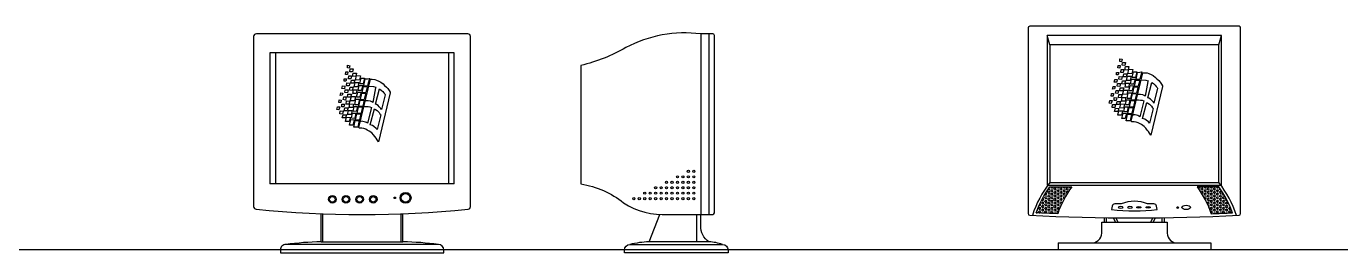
# Model space of a CAD drawing. Header units: inches. Extents: x 11.6 to 54.1, y 10.7 to 35.5.
# Drawn here: x 38.577 to 40.989, y 26.412 to 26.827 of the extents above; entities that cross this region are included whole.
import ezdxf

# ---------------------------------------------------------------- set-up
doc = ezdxf.new("R2010")
doc.units = ezdxf.units.IN
doc.header["$MEASUREMENT"] = 0
for name, color, linetype in [('02', 2, 'Continuous'), ('1', 1, 'Continuous'), ('8', 8, 'Continuous')]:
    doc.layers.add(name, color=color, linetype=linetype)
pattern_1 = [(0, (-15.31957938127633, 29.56417130849746), (0, 0.003247595265), [0.001875, -0.00375]), (120, (-15.31957938127633, 29.56417130849746), (-0.002812500000700057, -0.001623797632499999), [0.001874999999999995, -0.00374999999999999]), (59.99999999999999, (-15.31770438131824, 29.56417130849746), (-0.002812500000700056, 0.001623797632500001), [0.001875, -0.00375])]

msp = doc.modelspace()

# ---------------------------------------------------------------- hatches: boundary and pattern name
at = {"layer": '8'}
h = msp.add_hatch(dxfattribs=at)
h.set_pattern_fill('HEX,_O', color=256, scale=0.015)
h.set_pattern_definition(pattern_1)
edge = h.paths.add_edge_path()
edge.add_arc((40.64980174182002, 26.42080473694739), 0.191095128798707, 144.0373740690618, 160.7939079675542)
edge.add_arc((40.61016012647163, 30.23513980704752), 3.75411304061207, 267.2489413729518, 267.85032115263016, ccw=False)
edge.add_arc((40.61039918960065, 26.42062954891315), 0.1916816975841432, 144.0998639347902, 160.2654396055335, ccw=False)
edge.add_line((40.45512929976504, 26.53302676640175), (40.49512929968588, 26.53302676640175))
h = msp.add_hatch(dxfattribs=at)
h.set_pattern_fill('HEX,_O', color=256, scale=0.015)
h.set_pattern_definition(pattern_1)
edge = h.paths.add_edge_path()
edge.add_arc((40.57051851318302, 26.42080473694739), 0.191095128798707, 19.206092032445895, 35.9626259309382, ccw=False)
edge.add_arc((40.61016012853141, 30.23513980704752), 3.75411304061207, 272.1496788473698, 272.7510586270482)
edge.add_arc((40.6099210654606, 26.420629549323), 0.191681697390966, 19.73456028503057, 35.90013595577094)
edge.add_line((40.76519095535442, 26.53302676640175), (40.72519095531717, 26.53302676640175))

# ---------------------------------------------------------------- linework, layer by layer
at = {"layer": '02'}
for p, q in [((39.81438934650324, 26.81328491292385), (39.81438934650324, 26.48228491291826)), ((39.82938934651721, 26.81328491292385), (39.82938934651721, 26.48228491291826)), ((40.45516012747358, 26.79302676639651), (40.45016012746893, 26.81002676640361)), ((40.76516012752946, 26.79302676639651), (40.77016012753412, 26.81002676640361)), ((39.36177712235186, 26.77828491292036), (39.02377712236304, 26.77828491292036)), ((39.02377712236304, 26.77828491292036), (39.02377712236304, 26.53828491291512)), ((39.03377712237235, 26.77828491292036), (39.03377712237235, 26.53828491291512)), ((39.35177712234255, 26.53828491291512), (39.35177712234255, 26.77828491292036)), ((39.36177712235186, 26.53828491291512), (39.36177712235186, 26.77828491292036)), ((39.16574194222741, 26.75095323239526), (39.16595193323266, 26.75557127388907)), ((39.16595193323266, 26.75557127388907), (39.17015255858242, 26.75494156171641)), ((39.17015255858242, 26.75494156171641), (39.168892310686, 26.75053338079903)), ((40.57997447833005, 26.75073009792555), (40.5803945610398, 26.7551382136067)), ((40.5803945610398, 26.7551382136067), (40.58417510367982, 26.7551382136067)), ((40.58312494737148, 26.76269508587444), (40.58333493837673, 26.76731312736825)), ((40.58627531571366, 26.76227523426365), (40.58312494737148, 26.76269508587444)), ((40.58333493837673, 26.76731312736825), (40.5875355637265, 26.76668341519559)), ((40.58417510367982, 26.7551382136067), (40.58333493837673, 26.75052017211289)), ((40.5875355637265, 26.76668341519559), (40.58627531571366, 26.76227523426365)), ((40.58774555473175, 26.75555806521749), (40.58858572003484, 26.76101574468208)), ((40.5927863453846, 26.7551382136067), (40.58774555473175, 26.75555806521749)), ((40.58858572003484, 26.76101574468208), (40.59404649269819, 26.7608058841202)), ((40.5925762536801, 26.74674176860441), (40.59362641010485, 26.75324901185246)), ((40.59404649269819, 26.7608058841202), (40.5927863453846, 26.7551382136067)), ((40.59362641010485, 26.75324901185246), (40.5999273480713, 26.75324901185246)), ((40.5999273480713, 26.75324901185246), (40.59866710005846, 26.74716155497896)), ((39.15965099526621, 26.72639347908859), (39.16007107797596, 26.73080166000597)), ((39.16007107797596, 26.73080166000597), (39.16406171220407, 26.73080166000597)), ((39.16259147318598, 26.73898824444638), (39.16301155589573, 26.74339636012752)), ((39.16595193323266, 26.73877831864826), (39.16259147318598, 26.73898824444638)), ((39.16301155589573, 26.74339636012752), (39.16679209853574, 26.74339636012752)), ((39.16406171220407, 26.73080166000597), (39.16322154690098, 26.72639347908859)), ((39.168892310686, 26.75053338079903), (39.16574194222741, 26.75095323239526)), ((39.16679209853574, 26.74339636012752), (39.16595193323266, 26.73877831864826)), ((39.16784225484408, 26.73059173420785), (39.16847232855908, 26.73604947890868)), ((39.17204277961101, 26.73059173420785), (39.16784225484408, 26.73059173420785)), ((39.16847232855908, 26.73604947890868), (39.17309293591935, 26.73604947890868)), ((39.17036254958767, 26.74381621173831), (39.17120271489076, 26.7492738912029)), ((39.17540334024053, 26.74339636012752), (39.17036254958767, 26.74381621173831)), ((39.17120271489076, 26.7492738912029), (39.17666348755412, 26.74906403064102)), ((39.17309293591935, 26.73604947890868), (39.17204277961101, 26.73059173420785)), ((39.1722528711991, 26.72261507558011), (39.1735130186291, 26.72828268084282)), ((39.1735130186291, 26.72828268084282), (39.17960386500746, 26.72828268084282)), ((39.17519324865244, 26.73499991512523), (39.17624340496078, 26.74150715837328)), ((39.1812840950308, 26.73541970149978), (39.17519324865244, 26.73499991512523)), ((39.17666348755412, 26.74906403064102), (39.17540334024053, 26.74339636012752)), ((39.17624340496078, 26.74150715837328), (39.18254434292722, 26.74150715837328)), ((39.17960386500746, 26.72828268084282), (39.17771364397887, 26.72261507558011)), ((39.18088684183132, 26.72854185896591), (39.182778973701, 26.73686269675687)), ((39.18826629697397, 26.72873097485586), (39.18088684183132, 26.72854185896591)), ((39.18254434292722, 26.74150715837328), (39.1812840950308, 26.73541970149978)), ((39.182778973701, 26.73686269675687), (39.19015842884365, 26.73629534913067)), ((39.18710033454519, 26.64159884189445), (39.20847617507498, 26.73026998762231)), ((39.19015842884365, 26.73629534913067), (39.18826629697397, 26.72873097485586)), ((39.18860230628453, 26.72227938428711), (39.19096701509371, 26.73194581435251)), ((39.19096701509371, 26.73194581435251), (39.19727117124531, 26.73194581435251)), ((39.19727117124531, 26.73194581435251), (39.19485431605536, 26.72215441105669)), ((39.19587184394296, 26.71871278428313), (39.19875890946533, 26.73062689579689)), ((39.19875890946533, 26.73062689579689), (39.20266637204733, 26.73108634497345)), ((39.20266637204733, 26.73108634497345), (39.20616258551419, 26.73166870649453)), ((39.20616258551419, 26.73166870649453), (39.2029406591184, 26.71819965636547)), ((39.20680363800894, 26.73177548610562), (39.20680363800894, 26.73177548610562)), ((39.20847617507498, 26.73026998762231), (39.21123431889392, 26.73026998762231)), ((39.21123431889392, 26.73026998762231), (39.21606109569367, 26.7298105384603)), ((39.21606109569367, 26.7298105384603), (39.21904914335865, 26.72866194815157)), ((39.21904914335865, 26.72866194815157), (39.22364601619594, 26.72682421671067)), ((40.57325345765386, 26.72491092025899), (40.57430361407861, 26.72952896175281)), ((40.57430361407861, 26.72952896175281), (40.57871423043363, 26.72931903595469)), ((40.57703400041029, 26.73813533255321), (40.57745408300362, 26.74254351348515)), ((40.58060455204505, 26.73813533255321), (40.57703400041029, 26.73813533255321)), ((40.57745408300362, 26.74254351348515), (40.58144471734814, 26.74254351348515)), ((40.57871423043363, 26.72931903595469), (40.57766417459171, 26.72449106864821)), ((40.58333493837673, 26.75052017211289), (40.57997447833005, 26.75073009792555)), ((40.58144471734814, 26.74254351348515), (40.58060455204505, 26.73813533255321)), ((40.58186469935864, 26.72994881336359), (40.58249477307364, 26.73519656703007)), ((40.58648540730174, 26.72952896175281), (40.58186469935864, 26.72994881336359)), ((40.58249477307364, 26.73519656703007), (40.5875355637265, 26.73456685485741)), ((40.58522525998816, 26.74233358768703), (40.58585533370316, 26.74779133238786)), ((40.58942578475509, 26.74233358768703), (40.58522525998816, 26.74233358768703)), ((40.58585533370316, 26.74779133238786), (40.59047594106342, 26.74779133238786)), ((40.5875355637265, 26.73456685485741), (40.58648540730174, 26.72952896175281)), ((40.59047594106342, 26.74779133238786), (40.58942578475509, 26.74233358768703)), ((40.58963587634317, 26.73435692904474), (40.59089602365676, 26.740024534322)), ((40.59509664900653, 26.73435692904474), (40.58963587634317, 26.73435692904474)), ((40.59089602365676, 26.740024534322), (40.59698687003512, 26.740024534322)), ((40.59866710005846, 26.74716155497896), (40.5925762536801, 26.74674176860441)), ((40.59698687003512, 26.740024534322), (40.59509664900653, 26.73435692904474)), ((40.59593671372678, 26.72784968579668), (40.59740695274487, 26.73561641862631)), ((40.60223765180964, 26.72805954637312), (40.59593671372678, 26.72784968579668)), ((40.59740695274487, 26.73561641862631), (40.60412787283823, 26.73561641862631)), ((40.59826984697539, 26.74028371244509), (40.60016197884507, 26.74860455023605)), ((40.60564930211805, 26.74047282832049), (40.59826984697539, 26.74028371244509)), ((40.60016197884507, 26.74860455023605), (40.60754143398773, 26.7480372025953)), ((40.60412787283823, 26.73561641862631), (40.60223765180964, 26.72805954637312)), ((40.60298360067937, 26.72175087805095), (40.6050987981591, 26.73039735874642)), ((40.60448333968926, 26.65334069537363), (40.62585918021906, 26.74201184110149)), ((40.6050987981591, 26.73039735874642), (40.61131354536447, 26.73015377256394)), ((40.60754143398773, 26.7480372025953), (40.60564930211805, 26.74047282832049)), ((40.6059853114286, 26.73402123776629), (40.60835002012137, 26.74368766781714)), ((40.6059853114286, 26.73402123776629), (40.61223732119944, 26.73389626453587)), ((40.60835002012137, 26.74368766781714), (40.61465417638939, 26.74368766781714)), ((40.61131354536447, 26.73015377256394), (40.60923942188784, 26.72175087805095)), ((40.61010648413613, 26.71746221652444), (40.61280872648168, 26.72861361441625)), ((40.61465417638939, 26.74368766781714), (40.61223732119944, 26.73389626453587)), ((40.61280872648168, 26.72861361441625), (40.61996333392855, 26.72843517301095)), ((40.61325484908703, 26.73045463774775), (40.61614191460941, 26.74236874927607)), ((40.61325484908703, 26.73045463774775), (40.62032366426248, 26.72994150984465)), ((40.61614191460941, 26.74236874927607), (40.6200493771914, 26.74282819843808)), ((40.61996333392855, 26.72843517301095), (40.61735762933787, 26.7175421974012)), ((40.6200493771914, 26.74282819843808), (40.62354559065826, 26.74341055997371)), ((40.62354559065826, 26.74341055997371), (40.62032366426248, 26.72994150984465)), ((40.62271048150543, 26.72895042614851), (40.63137546785693, 26.72822875739672)), ((40.62418664315302, 26.7435173395848), (40.62418664315302, 26.7435173395848)), ((40.62585918021906, 26.74201184110149), (40.628617324038, 26.74201184110149)), ((40.628617324038, 26.74201184110149), (40.63344410083774, 26.74155239193948)), ((40.63137546785693, 26.72822875739672), (40.63528293032251, 26.72730985905815)), ((40.63344410083774, 26.74155239193948), (40.63643214850273, 26.74040380163075)), ((40.63643214850273, 26.74040380163075), (40.64102902134001, 26.7385660701753)), ((40.64102902134001, 26.7385660701753), (40.6444767764635, 26.73672833873439)), ((40.6444767764635, 26.73672833873439), (40.6490737497672, 26.73351225977837)), ((40.6490737497672, 26.73351225977837), (40.65160209020652, 26.73052593801418)), ((40.65160209020652, 26.73052593801418), (40.65527954812679, 26.72753961626455)), ((40.65527954812679, 26.72753961626455), (40.6573481811076, 26.72455329450037)), ((39.15250999257952, 26.70036444086014), (39.15356014888786, 26.70498248235396)), ((39.15356014888786, 26.70498248235396), (39.15755068264954, 26.70477255654129)), ((39.1558704526262, 26.71316906677981), (39.15692060893453, 26.71778710827363)), ((39.16028116956405, 26.71274921518358), (39.1558704526262, 26.71316906677981)), ((39.15755068264954, 26.70477255654129), (39.15650062680762, 26.70078422722014)), ((39.15692060893453, 26.71778710827363), (39.16133122528955, 26.71757718247551)), ((39.16322154690098, 26.72639347908859), (39.15965099526621, 26.72639347908859)), ((39.16133122528955, 26.71757718247551), (39.16028116956405, 26.71274921518358)), ((39.1611212342843, 26.70561219452662), (39.1617513079993, 26.71065008761667)), ((39.16616192435432, 26.70498248235396), (39.1611212342843, 26.70561219452662)), ((39.1617513079993, 26.71065008761667), (39.16742217225075, 26.71044016181855)), ((39.16448169433098, 26.71820695988441), (39.16511176792957, 26.72345471355089)), ((39.16910240227408, 26.71778710827363), (39.16448169433098, 26.71820695988441)), ((39.16511176792957, 26.72345471355089), (39.17015255858242, 26.72282500137823)), ((39.16742217225075, 26.71044016181855), (39.16616192435432, 26.70498248235396)), ((39.17015255858242, 26.72282500137823), (39.16910240227408, 26.71778710827363)), ((39.16973247587267, 26.70981044964589), (39.17078263229742, 26.71568798072127)), ((39.17477316594269, 26.70960052383322), (39.16973247587267, 26.70981044964589)), ((39.17078263229742, 26.71568798072127), (39.17645339596603, 26.7154780549086)), ((39.17771364397887, 26.72261507558011), (39.1722528711991, 26.72261507558011)), ((39.17645339596603, 26.7154780549086), (39.17477316594269, 26.70960052383322)), ((39.17561333124578, 26.70372299275783), (39.17687347867578, 26.71086001342934)), ((39.18170417762413, 26.70372299275783), (39.17561333124578, 26.70372299275783)), ((39.17687347867578, 26.71086001342934), (39.18359449923556, 26.71086001342934)), ((39.1785537085827, 26.7161078323175), (39.18002394760079, 26.72387456514713)), ((39.18485464666556, 26.71631769289394), (39.1785537085827, 26.7161078323175)), ((39.18002394760079, 26.72387456514713), (39.18674486769415, 26.72387456514713)), ((39.18359449923556, 26.71086001342934), (39.18170417762413, 26.70372299275783)), ((39.18258586361591, 26.69768543702099), (39.18475736559886, 26.70656207860753)), ((39.18475736559886, 26.70656207860753), (39.19094201816298, 26.70630452239726)), ((39.18674486769415, 26.72387456514713), (39.18485464666556, 26.71631769289394)), ((39.1856005955353, 26.71000902458633), (39.18771579301502, 26.71865550526724)), ((39.1856005955353, 26.71000902458633), (39.19185641674377, 26.71000902458633)), ((39.18771579301502, 26.71865550526724), (39.1939305402204, 26.71841191908476)), ((39.18860230628453, 26.72227938428711), (39.19485431605536, 26.72215441105669)), ((39.19094201816298, 26.70630452239726), (39.18878620442521, 26.69757067652841)), ((39.18968460986908, 26.69317980069042), (39.19241243739199, 26.70443678142925)), ((39.1939305402204, 26.71841191908476), (39.19185641674377, 26.71000902458633)), ((39.19232320714328, 26.70443901066625), (39.19960546026524, 26.70425707846022)), ((39.19272347899206, 26.70572036304526), (39.19542572133761, 26.71687176093707)), ((39.19272347899206, 26.70572036304526), (39.19997462431021, 26.70580034392202)), ((39.19542572133761, 26.71687176093707), (39.20258032890089, 26.71669331953177)), ((39.19587184394296, 26.71871278428313), (39.2029406591184, 26.71819965636547)), ((39.19960546026524, 26.70425707846022), (39.19691136035654, 26.69299457199537)), ((39.20258032890089, 26.71669331953177), (39.19997462431021, 26.70580034392202)), ((39.2014188660407, 26.70421177421537), (39.20151715386711, 26.70420931869609)), ((39.20532747636135, 26.71720857266934), (39.21399246271286, 26.71648690391754)), ((39.21767002121597, 26.71441941527024), (39.21238353707414, 26.68754245424367)), ((39.21399246271286, 26.71648690391754), (39.21789992529485, 26.71556800559352)), ((39.21721031387388, 26.68409668331748), (39.22456543099653, 26.71258168382934)), ((39.21789992529485, 26.71556800559352), (39.21767002121597, 26.71441941527024)), ((39.24433234600402, 26.70523075805119), (39.22295650535781, 26.61564071397021)), ((39.22364601619594, 26.72682421671067), (39.22709377131942, 26.72498648525522)), ((39.22456543099653, 26.71258168382934), (39.22801318612002, 26.71028450321188)), ((39.22709377131942, 26.72498648525522), (39.23169074473955, 26.72177040629919)), ((39.22801318612002, 26.71028450321188), (39.23077132993895, 26.70775763062426)), ((39.23077132993895, 26.70775763062426), (39.2326100589573, 26.70523075805119)), ((39.23169074473955, 26.72177040629919), (39.23421908506244, 26.718784084535)), ((39.2326100589573, 26.70523075805119), (39.23444888844207, 26.70316326938934)), ((39.23421908506244, 26.718784084535), (39.23789654309913, 26.71579776278537)), ((39.23789654309913, 26.71579776278537), (39.23996517607994, 26.71281144103574)), ((39.23996517607994, 26.71281144103574), (39.24249351640284, 26.70936567010955)), ((39.24249351640284, 26.70936567010955), (39.24410244192514, 26.70637934834537)), ((39.24410244192514, 26.70637934834537), (39.24433234600402, 26.70523075805119)), ((40.56737270298, 26.69909174260698), (40.568002776695, 26.70391970989891)), ((40.568002776695, 26.70391970989891), (40.57199331034027, 26.70370978410079)), ((40.56989299772359, 26.71210629433932), (40.57094315403193, 26.71672433581858)), ((40.57388363195169, 26.71252608069932), (40.56989299772359, 26.71210629433932)), ((40.57094315403193, 26.71672433581858), (40.57493368767719, 26.71651441002047)), ((40.57199331034027, 26.70370978410079), (40.57094315403193, 26.69909174260698)), ((40.57766417459171, 26.72449106864821), (40.57325345765386, 26.72491092025899)), ((40.57493368767719, 26.71651441002047), (40.57388363195169, 26.71252608069932)), ((40.57535377038695, 26.70454942207158), (40.57661401828337, 26.70937738936351)), ((40.57976438674196, 26.70370978410079), (40.57535377038695, 26.70454942207158)), ((40.57661401828337, 26.70937738936351), (40.58123462576005, 26.70937738936351)), ((40.57850423942838, 26.7173540480058), (40.57913431302696, 26.72239194109585)), ((40.58354492938198, 26.71672433581858), (40.57850423942838, 26.7173540480058)), ((40.57913431302696, 26.72239194109585), (40.58480517739482, 26.72218201529773)), ((40.58123462576005, 26.70937738936351), (40.57976438674196, 26.70370978410079)), ((40.58333493837673, 26.70874767719084), (40.58417510367982, 26.71462520826623)), ((40.58921579374984, 26.70874767719084), (40.58333493837673, 26.70874767719084)), ((40.58480517739482, 26.72218201529773), (40.58354492938198, 26.71672433581858)), ((40.58417510367982, 26.71462520826623), (40.59089602365676, 26.71462520826623)), ((40.58711548101675, 26.72155230311051), (40.58816563732508, 26.7274298341859)), ((40.59215617108676, 26.7213423773124), (40.58711548101675, 26.72155230311051)), ((40.58816563732508, 26.7274298341859), (40.5938364011101, 26.72721990838778)), ((40.58837562844675, 26.70224036870655), (40.59089602365676, 26.71000716677241)), ((40.59089602365676, 26.71462520826623), (40.58921579374984, 26.70874767719084)), ((40.59089602365676, 26.71000716677241), (40.59803702645987, 26.71000716677241)), ((40.5938364011101, 26.72721990838778), (40.59215617108676, 26.7213423773124)), ((40.59299633638985, 26.71546484623701), (40.59425648370344, 26.72260186689397)), ((40.59908718276821, 26.71546484623701), (40.59299633638985, 26.71546484623701)), ((40.59425648370344, 26.72260186689397), (40.60097750437964, 26.72260186689397)), ((40.59803702645987, 26.71000716677241), (40.59635679643653, 26.70245029450467)), ((40.59658894861169, 26.69561089101495), (40.5990000617323, 26.70546701214931)), ((40.5990000617323, 26.70546701214931), (40.60518609009269, 26.70532961878649)), ((40.60097750437964, 26.72260186689397), (40.59908718276821, 26.71546484623701)), ((40.59996886875998, 26.70942729050017), (40.60214037074294, 26.71830393207216)), ((40.59996886875998, 26.70942729050017), (40.60616920956928, 26.70931252999304)), ((40.60214037074294, 26.71830393207216), (40.60832502330705, 26.71804637587644)), ((40.60518609009269, 26.70532961878649), (40.60273105265625, 26.69538352803517)), ((40.60298360067937, 26.72175087805095), (40.60923942188784, 26.72175087805095)), ((40.60406301006261, 26.69252249053403), (40.60678957284946, 26.70377425215571)), ((40.60832502330705, 26.71804637587644), (40.60616920956928, 26.70931252999304)), ((40.60678957284946, 26.70377425215571), (40.61401871450763, 26.70358408487533)), ((40.60706761501316, 26.7049216541696), (40.60979544253606, 26.71617863490843)), ((40.60706761501316, 26.7049216541696), (40.61429436550062, 26.70473642547455)), ((40.60970621228736, 26.71618086414543), (40.61698846540931, 26.7159989319394)), ((40.61010648413613, 26.71746221652444), (40.61735762933787, 26.7175421974012)), ((40.61401871450763, 26.70358408487533), (40.61141663369309, 26.69270625796941)), ((40.61698846540931, 26.7159989319394), (40.61429436550062, 26.70473642547455)), ((40.61880187106836, 26.71595362769455), (40.61890015901118, 26.71595117217527)), ((40.63505302636005, 26.72616126874942), (40.62976654221821, 26.69928430772285)), ((40.63459331901796, 26.69583853679666), (40.6419484361406, 26.72432353730852)), ((40.63528293032251, 26.72730985905815), (40.63505302636005, 26.72616126874942)), ((40.66171535103168, 26.71697261151581), (40.64033951050188, 26.62738256744939)), ((40.6419484361406, 26.72432353730852), (40.64539619126409, 26.72202635669106)), ((40.64539619126409, 26.72202635669106), (40.64815433508303, 26.71949948410344)), ((40.65229160104465, 26.71352684058962), (40.64608570210222, 26.68619036515025)), ((40.64815433508303, 26.71949948410344), (40.64999306410137, 26.71697261151581)), ((40.64999306410137, 26.71697261151581), (40.65183189358614, 26.71490512286852)), ((40.65183189358614, 26.71490512286852), (40.65229160104465, 26.71352684058962)), ((40.6573481811076, 26.72455329450037), (40.65987652154691, 26.72110752358873)), ((40.65987652154691, 26.72110752358873), (40.66148544706922, 26.71812120182454)), ((40.66148544706922, 26.71812120182454), (40.66171535103168, 26.71697261151581)), ((39.14641914620116, 26.67475512377001), (39.14788938521925, 26.67958309106194)), ((39.14788938521925, 26.67958309106194), (39.15187991886452, 26.67937323048551)), ((39.14998969783593, 26.6873498891278), (39.15061977155093, 26.69217785641973)), ((39.15356014888786, 26.6873498891278), (39.14998969783593, 26.6873498891278)), ((39.15187991886452, 26.67937323048551), (39.15040967984643, 26.67412541159734)), ((39.15061977155093, 26.69217785641973), (39.15461030519619, 26.69196793062162)), ((39.15650062680762, 26.70078422722014), (39.15250999257952, 26.70036444086014)), ((39.15461030519619, 26.69196793062162), (39.15356014888786, 26.6873498891278)), ((39.15545047049928, 26.68462098415199), (39.16028116956405, 26.68441112359011)), ((39.15566046162095, 26.67937323048551), (39.15545047049928, 26.68462098415199)), ((39.1592310131393, 26.67937323048551), (39.15566046162095, 26.67937323048551)), ((39.15797076524287, 26.6928075685924), (39.1592310131393, 26.69763553588433)), ((39.16238138159789, 26.69196793062162), (39.15797076524287, 26.6928075685924)), ((39.1592310131393, 26.69763553588433), (39.16385162061598, 26.69763553588433)), ((39.16028116956405, 26.68441112359011), (39.1592310131393, 26.67937323048551)), ((39.16385162061598, 26.69763553588433), (39.16238138159789, 26.69196793062162)), ((39.16343153790623, 26.68441112359011), (39.16448169433098, 26.69028865466549)), ((39.16868231956433, 26.68462098415199), (39.16343153790623, 26.68441112359011)), ((39.16448169433098, 26.69028865466549), (39.17015255858242, 26.69007872885282)), ((39.16595193323266, 26.69700582371166), (39.16679209853574, 26.70288335478705)), ((39.17183278860576, 26.69700582371166), (39.16595193323266, 26.69700582371166)), ((39.16679209853574, 26.70288335478705), (39.1735130186291, 26.70288335478705)), ((39.17015255858242, 26.69007872885282), (39.16868231956433, 26.68462098415199)), ((39.16910240227408, 26.67811374090394), (39.17036254958767, 26.68483090996466)), ((39.17036254958767, 26.68483090996466), (39.17729356126912, 26.68462098415199)), ((39.17099262330267, 26.69049851522738), (39.1735130186291, 26.69826531329323)), ((39.17897379129246, 26.69070844104004), (39.17099262330267, 26.69049851522738)), ((39.1735130186291, 26.70288335478705), (39.17183278860576, 26.69700582371166)), ((39.1735130186291, 26.69826531329323), (39.1806540213158, 26.69826531329323)), ((39.17729356126912, 26.68462098415199), (39.17603341395553, 26.67832366671661)), ((39.17626259497884, 26.67183725024239), (39.17833743173215, 26.68031874465538)), ((39.17833743173215, 26.68031874465538), (39.18452783404901, 26.68031874465538)), ((39.1806540213158, 26.69826531329323), (39.17897379129246, 26.69070844104004)), ((39.17920594358403, 26.68386903753577), (39.18161705658823, 26.69372515867013)), ((39.17920594358403, 26.68386903753577), (39.18534804751217, 26.68364167457054)), ((39.18161705658823, 26.69372515867013), (39.18780308494862, 26.69358776532187)), ((39.18452783404901, 26.68031874465538), (39.18246112832386, 26.67194590181185)), ((39.18258586361591, 26.69768543702099), (39.18878620442521, 26.69757067652841)), ((39.18356209083978, 26.66791387799327), (39.18634401900746, 26.67939411716958)), ((39.18780308494862, 26.69358776532187), (39.18534804751217, 26.68364167457054)), ((39.18634401900746, 26.67939411716958), (39.19361455085274, 26.67921247780629)), ((39.18668000491854, 26.6807806370694), (39.18940656770538, 26.69203239867653)), ((39.18668000491854, 26.6807806370694), (39.19403362854901, 26.68096440450478)), ((39.18940656770538, 26.69203239867653), (39.19663570936356, 26.69184223139615)), ((39.18968460986908, 26.69317980069042), (39.19691136035654, 26.69299457199537)), ((39.19663570936356, 26.69184223139615), (39.19403362854901, 26.68096440450478)), ((39.19643566290434, 26.68032360003286), (39.20043154723063, 26.68042122042112)), ((39.20089115398988, 26.69029908402314), (39.19886470421735, 26.69039973607011)), ((39.20043154723063, 26.68042122042112), (39.20410910573374, 26.68019146322928)), ((39.20410910573374, 26.69029908402314), (39.20089115398988, 26.69029908402314)), ((39.20824627111252, 26.68983963486113), (39.20410910573374, 26.69029908402314)), ((39.20410910573374, 26.68019146322928), (39.20686724955268, 26.67973201405272)), ((39.20686724955268, 26.67973201405272), (39.20985519675124, 26.67858342374399)), ((39.21054480805579, 26.6886910445524), (39.20824627111252, 26.68983963486113)), ((39.21238353707414, 26.68754245424367), (39.21054480805579, 26.6886910445524)), ((39.21950885081716, 26.68386699134732), (39.21721031387388, 26.68409668331748)), ((39.22226699463609, 26.68202919467018), (39.21950885081716, 26.68386699134732)), ((39.2243356276169, 26.67973201405272), (39.22226699463609, 26.68202919467018)), ((39.22709377131942, 26.67674569228853), (39.2243356276169, 26.67973201405272)), ((39.23490859590057, 26.70178498711044), (39.22870269695814, 26.67444851167107)), ((39.23444888844207, 26.70316326938934), (39.23490859590057, 26.70178498711044)), ((40.56380215134524, 26.68649697724919), (40.56527239036333, 26.69132494454112)), ((40.5677926849905, 26.68586726506197), (40.56380215134524, 26.68649697724919)), ((40.56527239036333, 26.69132494454112), (40.56926292400859, 26.69111508396469)), ((40.57094315403193, 26.69909174260698), (40.56737270298, 26.69909174260698)), ((40.56926292400859, 26.69111508396469), (40.5677926849905, 26.68586726506197)), ((40.56947291501384, 26.67831045804502), (40.56968300671834, 26.68376813750962)), ((40.56968300671834, 26.68376813750962), (40.57556386197503, 26.6835582117115)), ((40.57304346664861, 26.69111508396469), (40.57283347564336, 26.69636283763117)), ((40.57283347564336, 26.69636283763117), (40.57766417459171, 26.69615297706929)), ((40.57661401828337, 26.69111508396469), (40.57304346664861, 26.69111508396469)), ((40.57556386197503, 26.6835582117115), (40.57409362307336, 26.67810053223235)), ((40.57766417459171, 26.69615297706929), (40.57661401828337, 26.69111508396469)), ((40.57745408300362, 26.68376813750962), (40.57871423043363, 26.68943574278688)), ((40.58291485578339, 26.68376813750962), (40.57745408300362, 26.68376813750962)), ((40.57871423043363, 26.68943574278688), (40.58438509468507, 26.68922588221045)), ((40.5808145430503, 26.69615297706929), (40.58186469935864, 26.70203050813012)), ((40.58606532470841, 26.69636283763117), (40.5808145430503, 26.69615297706929)), ((40.58186469935864, 26.70203050813012), (40.5875355637265, 26.701820582332)), ((40.58438509468507, 26.68922588221045), (40.58291485578339, 26.68376813750962)), ((40.58333493837673, 26.67747075482345), (40.58522525998816, 26.68481770127852)), ((40.58522525998816, 26.68481770127852), (40.59194618008151, 26.68439784968228)), ((40.5875355637265, 26.701820582332), (40.58606532470841, 26.69636283763117)), ((40.58648540730174, 26.68985559438312), (40.58774555473175, 26.69657276342929)), ((40.5934164190996, 26.69006552019579), (40.58648540730174, 26.68985559438312)), ((40.58774555473175, 26.69657276342929), (40.59467656641319, 26.69636283763117)), ((40.59635679643653, 26.70245029450467), (40.58837562844675, 26.70224036870655)), ((40.59194618008151, 26.68439784968228), (40.59005585847009, 26.67726089426156)), ((40.59053201215394, 26.67085141380682), (40.59262088649958, 26.67939029080168)), ((40.59262088649958, 26.67939029080168), (40.59878337137453, 26.67939029080168)), ((40.59467656641319, 26.69636283763117), (40.5934164190996, 26.69006552019579)), ((40.59364560012292, 26.68357910372157), (40.59572043687623, 26.69206059813456)), ((40.59364560012292, 26.68357910372157), (40.59984413346793, 26.68368775527648)), ((40.59572043687623, 26.69206059813456), (40.60191083919309, 26.69206059813456)), ((40.59658894861169, 26.69561089101495), (40.60273105265625, 26.69538352803517)), ((40.59878337137453, 26.67939029080168), (40.59664721785631, 26.67073609398227)), ((40.60191083919309, 26.69206059813456), (40.59984413346793, 26.68368775527648)), ((40.60094509586744, 26.67965573147245), (40.60372702415153, 26.69113597064876)), ((40.60094509586744, 26.67965573147245), (40.60829482214577, 26.67965573147245)), ((40.60372702415153, 26.69113597064876), (40.61099755599681, 26.69095433127092)), ((40.60406301006261, 26.69252249053403), (40.61141663369309, 26.69270625796941)), ((40.61099755599681, 26.69095433127092), (40.60829482214577, 26.67965573147245)), ((40.613818667932, 26.69206545351204), (40.61781455225829, 26.6921630739003)), ((40.61827415913395, 26.70204093750232), (40.61624770936142, 26.70214158954929)), ((40.61781455225829, 26.6921630739003), (40.62149211087782, 26.69193331669391)), ((40.62149211087782, 26.70204093750232), (40.61827415913395, 26.70204093750232)), ((40.6276979092374, 26.69032527722317), (40.62034279211476, 26.66138082753474)), ((40.6256292762566, 26.70158148834031), (40.62149211087782, 26.70204093750232)), ((40.62149211087782, 26.69193331669391), (40.62425025469675, 26.6914738675319)), ((40.62425025469675, 26.6914738675319), (40.62723820189532, 26.69032527722317)), ((40.62516956891451, 26.65839450578511), (40.63275458999961, 26.68756871266538)), ((40.62792781319987, 26.70043289803158), (40.6256292762566, 26.70158148834031)), ((40.62723820189532, 26.69032527722317), (40.6276979092374, 26.69032527722317)), ((40.62976654221821, 26.69928430772285), (40.62792781319987, 26.70043289803158)), ((40.63275458999961, 26.68756871266538), (40.63482322298042, 26.68642012235665)), ((40.63689185596123, 26.69560884482649), (40.63459331901796, 26.69583853679666)), ((40.63482322298042, 26.68642012235665), (40.63781117017898, 26.68458232567951)), ((40.63964999978017, 26.69377104814936), (40.63689185596123, 26.69560884482649)), ((40.63781117017898, 26.68458232567951), (40.64125892530247, 26.680677170813)), ((40.64171863276098, 26.6914738675319), (40.63964999978017, 26.69377104814936)), ((40.64125892530247, 26.680677170813), (40.64332755828328, 26.67746109185697)), ((40.6444767764635, 26.68848754576771), (40.64171863276098, 26.6914738675319)), ((40.64608570210222, 26.68619036515025), (40.6444767764635, 26.68848754576771)), ((39.15040967984643, 26.67412541159734), (39.14641914620116, 26.67475512377001)), ((39.15208990986977, 26.66656860456584), (39.15230000157427, 26.67202628403044)), ((39.15671061792928, 26.66635867876772), (39.15208990986977, 26.66656860456584)), ((39.15230000157427, 26.67202628403044), (39.15818085683096, 26.67181635823232)), ((39.15650062680762, 26.65922165809621), (39.15818085683096, 26.6650991891716)), ((39.16259147318598, 26.65943158390888), (39.15650062680762, 26.65922165809621)), ((39.15818085683096, 26.67181635823232), (39.15671061792928, 26.66635867876772)), ((39.15818085683096, 26.6650991891716), (39.16406171220407, 26.66488926337348)), ((39.16007107797596, 26.67202628403044), (39.16133122528955, 26.6776938893077)), ((39.16553185063932, 26.67202628403044), (39.16007107797596, 26.67202628403044)), ((39.16133122528955, 26.6776938893077), (39.16700208954099, 26.67748402873127)), ((39.16238138159789, 26.65250448905005), (39.16406171220407, 26.66048114769234)), ((39.16406171220407, 26.66488926337348), (39.16259147318598, 26.65943158390888)), ((39.16406171220407, 26.66048114769234), (39.17141270589601, 26.66027122187967)), ((39.16700208954099, 26.67748402873127), (39.16553185063932, 26.67202628403044)), ((39.16595193323266, 26.66572890135882), (39.16784225484408, 26.67307584781389)), ((39.17267285332601, 26.66551904078239), (39.16595193323266, 26.66572890135882)), ((39.16784225484408, 26.67307584781389), (39.17456317493744, 26.6726559962031)), ((39.17603341395553, 26.67832366671661), (39.16910240227408, 26.67811374090394)), ((39.17141270589601, 26.66027122187967), (39.16931239327933, 26.65250448905005)), ((39.16996398904413, 26.64608987932166), (39.1724007603345, 26.65605088569879)), ((39.1724007603345, 26.65605088569879), (39.17848409210384, 26.65583373887654)), ((39.17456317493744, 26.6726559962031), (39.17267285332601, 26.66551904078239)), ((39.17314900700986, 26.65910956032764), (39.17523788135551, 26.6676484373225)), ((39.17314900700986, 26.65910956032764), (39.17926421271223, 26.65899424050309)), ((39.17523788135551, 26.6676484373225), (39.18140036623046, 26.6676484373225)), ((39.17848409210384, 26.65583373887654), (39.17607897227682, 26.64608987932166)), ((39.17626259497884, 26.67183725024239), (39.18246112832386, 26.67194590181185)), ((39.18140036623046, 26.6676484373225), (39.17926421271223, 26.65899424050309)), ((39.18056109418213, 26.65552960505607), (39.18322810098581, 26.66653559571438)), ((39.18056109418213, 26.65552960505607), (39.18803655005578, 26.65589401458288)), ((39.18322810098581, 26.66653559571438), (39.19058211868215, 26.66653559571438)), ((39.18356209083978, 26.66791387799327), (39.1909118170017, 26.66791387799327)), ((39.19058211868215, 26.66653559571438), (39.18803655005578, 26.65589401458288)), ((39.19361455085274, 26.67921247780629), (39.1909118170017, 26.66791387799327)), ((39.21031490409333, 26.67858342374399), (39.20295978697069, 26.64963897405556)), ((39.20778656377043, 26.64665265230593), (39.21537158485554, 26.6758268591862)), ((39.20985519675124, 26.67858342374399), (39.21031490409333, 26.67858342374399)), ((39.21537158485554, 26.6758268591862), (39.21744021783635, 26.67467826887747)), ((39.21744021783635, 26.67467826887747), (39.22042816503491, 26.67284047220033)), ((39.22732357469905, 26.66457064806906), (39.22019836165529, 26.63769362180625)), ((39.22042816503491, 26.67284047220033), (39.2238759201584, 26.66893531733382)), ((39.2238759201584, 26.66893531733382), (39.22594455313921, 26.66571923837779)), ((39.22594455313921, 26.66571923837779), (39.22732357469905, 26.66457064806906)), ((39.22870269695814, 26.67444851167107), (39.22709377131942, 26.67674569228853)), ((40.57409362307336, 26.67810053223235), (40.56947291501384, 26.67831045804502)), ((40.57388363195169, 26.67096351157539), (40.57556386197503, 26.67684104265078)), ((40.57997447833005, 26.67117343737351), (40.57388363195169, 26.67096351157539)), ((40.57556386197503, 26.67684104265078), (40.58144471734814, 26.67663111685266)), ((40.57976438674196, 26.66424634252922), (40.58144471734814, 26.67222300115696)), ((40.58669539842341, 26.66424634252922), (40.57976438674196, 26.66424634252922)), ((40.58144471734814, 26.67663111685266), (40.57997447833005, 26.67117343737351)), ((40.58144471734814, 26.67222300115696), (40.58879571104008, 26.67201307535885)), ((40.59005585847009, 26.67726089426156), (40.58333493837673, 26.67747075482345)), ((40.58879571104008, 26.67201307535885), (40.58669539842341, 26.66424634252922)), ((40.5873469941882, 26.65783173278629), (40.58978376547858, 26.66779273917797)), ((40.59346197742089, 26.65783173278629), (40.5873469941882, 26.65783173278629)), ((40.58978376547858, 26.66779273917797), (40.59586709724791, 26.66757559235572)), ((40.59053201215394, 26.67085141380682), (40.59664721785631, 26.67073609398227)), ((40.59586709724791, 26.66757559235572), (40.59346197742089, 26.65783173278629)), ((40.59476617466245, 26.65415705271022), (40.59766134618368, 26.66610461545366)), ((40.59766134618368, 26.66610461545366), (40.60501141891401, 26.66592968171477)), ((40.59794409932621, 26.66727145853525), (40.60061110612988, 26.67827744919356)), ((40.59794409932621, 26.66727145853525), (40.60541955519985, 26.66763586806206)), ((40.60061110612988, 26.67827744919356), (40.60796512370981, 26.67827744919356)), ((40.60501141891401, 26.66592968171477), (40.60208538813568, 26.65369760354821)), ((40.60796512370981, 26.67827744919356), (40.60541955519985, 26.66763586806206)), ((40.60725610445771, 26.66484266341155), (40.60793109481275, 26.66482659846093)), ((40.6118384568119, 26.66459690649077), (40.60747138747066, 26.66482659846093)), ((40.60747138747066, 26.66482659846093), (40.60836416714411, 26.66477964149686)), ((40.61643543011561, 26.66344831618204), (40.6118384568119, 26.66459690649077)), ((40.61850406309642, 26.66229972587331), (40.61643543011561, 26.66344831618204)), ((40.62034279211476, 26.66138082753474), (40.61850406309642, 26.66229972587331)), ((40.62907703138008, 26.65701622350622), (40.62516956891451, 26.65839450578511)), ((40.63183517519902, 26.65494873485892), (40.62907703138008, 26.65701622350622)), ((40.64470657984312, 26.67631250154824), (40.63758136679936, 26.64943547528543)), ((40.64332755828328, 26.67746109185697), (40.64470657984312, 26.67631250154824)), ((39.16931239327933, 26.65250448905005), (39.16238138159789, 26.65250448905005)), ((39.17607897227682, 26.64608987932166), (39.16996398904413, 26.64608987932166)), ((39.17738316951837, 26.64241519924559), (39.1802783410396, 26.65436276197448)), ((39.1847199662454, 26.64202925562), (39.17738316951837, 26.64241519924559)), ((39.1802783410396, 26.65436276197448), (39.18762841376994, 26.65418782823559)), ((39.18762841376994, 26.65418782823559), (39.18470238299161, 26.64195575006903)), ((39.18778994584974, 26.64045025158572), (39.18710033454519, 26.64159884189445)), ((39.19215701530739, 26.64045025158572), (39.18778994584974, 26.64045025158572)), ((39.18987309931364, 26.65310080994692), (39.19054808966867, 26.65308474498175)), ((39.19445545166783, 26.65285505301159), (39.19008838232659, 26.65308474498175)), ((39.19008838232659, 26.65308474498175), (39.19098116200004, 26.65303778801768)), ((39.19583457381051, 26.63953141848339), (39.19215701530739, 26.64045025158572)), ((39.19905242497153, 26.65170646270286), (39.19445545166783, 26.65285505301159)), ((39.19951213243004, 26.63838282817466), (39.19583457381051, 26.63953141848339)), ((39.20112105795234, 26.65055787239413), (39.19905242497153, 26.65170646270286)), ((39.20227027613256, 26.63700448065953), (39.19951213243004, 26.63838282817466)), ((39.20295978697069, 26.64963897405556), (39.20112105795234, 26.65055787239413)), ((39.20594783475209, 26.63516674921863), (39.20227027613256, 26.63700448065953)), ((39.21077461155183, 26.63172097829244), (39.20594783475209, 26.63516674921863)), ((39.21169402635243, 26.64527437002704), (39.20778656377043, 26.64665265230593)), ((39.21376265933323, 26.62850489933641), (39.21077461155183, 26.63172097829244)), ((39.21445217005495, 26.64320688137974), (39.21169402635243, 26.64527437002704)), ((39.21858943601656, 26.63999080242371), (39.21445217005495, 26.64320688137974)), ((39.22019836165529, 26.63769362180625), (39.21858943601656, 26.63999080242371)), ((40.60210297138948, 26.65377110908463), (40.59476617466245, 26.65415705271022)), ((40.60517295099381, 26.6521921050649), (40.60448333968926, 26.65334069537363)), ((40.60954002033505, 26.6521921050649), (40.60517295099381, 26.6521921050649)), ((40.61321757895458, 26.65127327196257), (40.60954002033505, 26.6521921050649)), ((40.61689513757411, 26.65012468165384), (40.61321757895458, 26.65127327196257)), ((40.61965328127663, 26.64874633413871), (40.61689513757411, 26.65012468165384)), ((40.62333083989616, 26.64690860269781), (40.61965328127663, 26.64874633413871)), ((40.62815761657949, 26.64346283177161), (40.62333083989616, 26.64690860269781)), ((40.63114566436089, 26.64024675281559), (40.62815761657949, 26.64346283177161)), ((40.63367400480021, 26.63680104712563), (40.63114566436089, 26.64024675281559)), ((40.63597244116064, 26.65173265590289), (40.63183517519902, 26.65494873485892)), ((40.63597244116064, 26.63404441733161), (40.63367400480021, 26.63680104712563)), ((40.63758136679936, 26.64943547528543), (40.63597244116064, 26.65173265590289)), ((40.63758136679936, 26.63105809556743), (40.63597244116064, 26.63404441733161)), ((40.64033951050188, 26.62738256744939), (40.63758136679936, 26.63105809556743)), ((39.21629099965613, 26.62505919364645), (39.21376265933323, 26.62850489933641)), ((39.21858943601656, 26.62230256385243), (39.21629099965613, 26.62505919364645)), ((39.22019836165529, 26.6193162421028), (39.21858943601656, 26.62230256385243)), ((39.22295650535781, 26.61564071397021), (39.22019836165529, 26.6193162421028)), ((39.36177712235186, 26.53828491291512), (39.02377712236304, 26.53828491291512)), ((39.11777712240401, 26.43228491291535), (39.11777712240401, 26.48389761809682)), ((39.12077712243009, 26.43228491291535), (39.12077712243009, 26.48377888838019)), ((39.26477712240122, 26.43228491291535), (39.26477712240122, 26.48377888838019)), ((39.2677771224273, 26.43228491291535), (39.2677771224273, 26.48389761809682)), ((39.71938934653118, 26.43228491291535), (39.73938934654981, 26.48228491291826)), ((39.80687964589853, 26.43228491291535), (39.80687964589853, 26.48228491291826)), ((40.55516012756672, 26.46802676639942), (40.55516012756672, 26.4764291434754)), ((40.55916012752387, 26.46802676639942), (40.55916012752387, 26.47637274159075)), ((40.57568799155816, 26.46802676639942), (40.57158904754143, 26.47622465447654)), ((40.58016012747358, 26.46802676639942), (40.57608289642777, 26.4761812285638)), ((40.64016012752946, 26.46802676639942), (40.64423735857527, 26.4761812285638)), ((40.64463226344488, 26.46802676639942), (40.64873120746162, 26.47622465449109)), ((40.66116012747917, 26.46802676639942), (40.66116012747917, 26.47637274159075)), ((40.66516012743633, 26.46802676639942), (40.66516012743633, 26.4764291434754)), ((39.11777712240401, 26.43228491291535), (39.2677771224273, 26.43228491291535)), ((39.82938934651721, 26.43228491291535), (39.71938934653118, 26.43228491291535)), ((40.47016012748755, 26.43002676639895), (40.75016012751549, 26.43002676639895)), ((40.47016012748755, 26.43002676639895), (40.47016012748755, 26.41802676639651)), ((40.47016012748755, 26.41802676639651), (40.75016012751549, 26.41802676639651)), ((40.75016012751549, 26.43002676639895), (40.75016012751549, 26.41802676639651))]:
    msp.add_line(p, q, dxfattribs=at)
for points in [[(40.41516012743633, 26.4839365254507, 0.4053642552298068), (40.41806921838835, 26.48093790317085, 0.02556673192573032), (40.8022510366147, 26.48093790317085, 0.40536425523051), (40.80516012756672, 26.4839365254507), (40.80516012756672, 26.82402676639919, 0.414213562373095), (40.80216012754064, 26.82702676639616), (40.41816012746241, 26.82702676639616, 0.414213562373095), (40.41516012743633, 26.82402676639919)], [(38.9937771223351, 26.49681163153451, 0.3857540569027327), (38.99828723572247, 26.49183568829045, 0.04910679695877593), (39.38726700899243, 26.49183568829045, 0.3857540569027326), (39.3917771223798, 26.49681163153451), (39.3917771223798, 26.80828491291919, 0.414213562373095), (39.38677712237514, 26.81328491292385), (38.99877712233975, 26.81328491292385, 0.414213562373095), (38.9937771223351, 26.80828491291919)], [(40.49512929968588, 26.53302676640175, 0.07324473282723852), (40.46934270077437, 26.48366873901119, -0.002624020325100579), (40.42997552546259, 26.48535338229573, -0.07065284155831268), (40.45512929976504, 26.53302676640175)], [(40.72519095531717, 26.53302676640175, -0.07324473282723852), (40.75097755422868, 26.48366873901119, 0.002624020325100579), (40.79034472954046, 26.48535338229573, 0.07065284155831268), (40.76519095535442, 26.53302676640175)], [(40.57425914703455, 26.50148854358719, 0.3575107650276718), (40.56935624357831, 26.49746912425923), (40.56816012748569, 26.49148854359242, 0.05872937607767001), (40.65216012751736, 26.49148854359242), (40.65096401142474, 26.49746912425923, 0.3575107650276829), (40.6460611079685, 26.50148854358719), (40.63614088959113, 26.50148854358719, -0.09535019942289723), (40.63428512086212, 26.5018456864405, 0.1924500897307574), (40.58603513414092, 26.5018456864405, -0.0953501994228887), (40.58417936541192, 26.50148854358719)], [(39.04277712245058, 26.41728491291593), (39.04277712245058, 26.41228491291128), (39.34277712238073, 26.41228491291128), (39.34277712238073, 26.41728491291593, 0.414213562373095), (39.33277712237142, 26.42728491292524), (39.05277712234348, 26.42728491292524, 0.4142135623730951)], [(39.86438934654981, 26.41728491291593), (39.86438934654981, 26.41228491291128), (39.67438934648927, 26.41228491291128), (39.67438934648927, 26.41728491291593, -0.414213562373095), (39.68438934649858, 26.42728491292524), (39.85438934654049, 26.42728491292524, -0.414213562373095)]]:
    msp.add_lwpolyline(points, format="xyb", close=True, dxfattribs=at)
for points in [[(39.59438934653118, 26.75528731856917), (39.59438934653118, 26.53826495144182, -0.1309370726877489), (39.67265976160817, 26.50368543323435, 0.1617124749887576), (39.75438934656378, 26.48228491291826), (39.83638934650045, 26.48228491291826, 0.414213562373095), (39.83938934652652, 26.48528491291523), (39.83938934652652, 26.81028491292687, 0.414213562373095), (39.83638934650045, 26.81328491292385), (39.81438934650324, 26.81328491292385, 0.1509456386891924), (39.67672220604546, 26.78821518469209, -0.07498970549859695), (39.59438934653118, 26.75528731856917)], [(39.82938934651721, 26.43228491291535, -0.2762613657924943), (39.81438934650324, 26.46129197559509), (39.81438934650324, 26.48228491291826)], [(40.53016012754343, 26.43002676639895, 0.4194427182360527), (40.55016012744564, 26.44802676639534), (40.55016012744564, 26.46802676639942), (40.6701601275574, 26.46802676639942)], [(40.6701601275574, 26.46802676639942), (40.6701601275574, 26.44802676639534, 0.4194427182360526), (40.69016012745961, 26.43002676639895)]]:
    msp.add_lwpolyline(points, format="xyb", dxfattribs=at)
for points in [[(40.45016012746893, 26.53602676639872), (40.77016012753412, 26.53602676639872), (40.77016012753412, 26.81002676640361), (40.45016012746893, 26.81002676640361)], [(40.45516012747358, 26.54102676640338), (40.76516012752946, 26.54102676640338), (40.76516012752946, 26.79302676639651), (40.45516012747358, 26.79302676639651)]]:
    msp.add_lwpolyline(points, close=True, dxfattribs=at)
for centre, radius in [((39.79157855732884, 26.56122717570412), 0.002), ((39.80157855733815, 26.56122717570412), 0.002), ((39.75157855729159, 26.54122717570004), 0.002), ((39.7615785573009, 26.54122717570004), 0.002), ((39.77157855731021, 26.55122717570936), 0.002), ((39.77157855731021, 26.54122717570004), 0.002), ((39.78157855731953, 26.55122717570936), 0.002), ((39.78157855731953, 26.54122717570004), 0.002), ((39.79157855732884, 26.55122717570936), 0.002), ((39.79157855732884, 26.54122717570004), 0.002), ((39.80157855733815, 26.55122717570936), 0.002), ((39.80157855733815, 26.54122717570004), 0.002), ((39.1382791952794, 26.51010358153741), 0.007000000000000001), ((39.1382791952794, 26.51010358153741), 0.005000000000000001), ((39.16327919530269, 26.51010358153741), 0.007000000000000001), ((39.16327919530269, 26.51010358153741), 0.005000000000000001), ((39.18827919520955, 26.51010358153741), 0.007000000000000001), ((39.18827919520955, 26.51010358153741), 0.005000000000000001), ((39.21327919523284, 26.51010358153741), 0.007000000000000001), ((39.21327919523284, 26.51010358153741), 0.005000000000000001), ((39.25290168878674, 26.51274403681469), 0.0015), ((39.27271846494224, 26.51274403681469), 0.01), ((39.27271846494224, 26.51274403681469), 0.008), ((39.69157855735212, 26.51122717570121), 0.002), ((39.70157855736144, 26.51122717570121), 0.002), ((39.71157855737075, 26.52122717571052), 0.002), ((39.71157855737075, 26.51122717570121), 0.002), ((39.72157855738006, 26.52122717571052), 0.002), ((39.72157855738006, 26.51122717570121), 0.002), ((39.73157855727296, 26.53122717570528), 0.002), ((39.73157855727296, 26.52122717571052), 0.002), ((39.73157855727296, 26.51122717570121), 0.002), ((39.74157855728227, 26.53122717570528), 0.002), ((39.74157855728227, 26.52122717571052), 0.002), ((39.74157855728227, 26.51122717570121), 0.002), ((39.75157855729159, 26.53122717570528), 0.002), ((39.75157855729159, 26.52122717571052), 0.002), ((39.75157855729159, 26.51122717570121), 0.002), ((39.7615785573009, 26.53122717570528), 0.002), ((39.7615785573009, 26.52122717571052), 0.002), ((39.7615785573009, 26.51122717570121), 0.002), ((39.77157855731021, 26.53122717570528), 0.002), ((39.77157855731021, 26.52122717571052), 0.002), ((39.77157855731021, 26.51122717570121), 0.002), ((39.78157855731953, 26.53122717570528), 0.002), ((39.78157855731953, 26.52122717571052), 0.002), ((39.78157855731953, 26.51122717570121), 0.002), ((39.79157855732884, 26.53122717570528), 0.002), ((39.79157855732884, 26.52122717571052), 0.002), ((39.79157855732884, 26.51122717570121), 0.002), ((39.80157855733815, 26.53122717570528), 0.002), ((39.80157855733815, 26.52122717571052), 0.002), ((39.80157855733815, 26.51122717570121), 0.002), ((40.68962015780672, 26.49502079265091), 0.0015)]:
    msp.add_circle(centre, radius, dxfattribs=at)
for centre, radius, start, end in [((40.60663177770149, 26.42150641345376), 0.1929475979785953, 141.7244104333193, 162.1376086388638), ((40.61368847730156, 26.42150641345376), 0.1929475979785497, 17.86239136113621, 38.27558956668069), ((39.13312177544977, 25.80780442340489), 0.6246689844744658, 91.40758116881285, 97.38982953759015), ((39.25243246938154, 25.80780442340489), 0.6246689844744663, 82.61017046240995, 88.59241883118715), ((39.72779427490715, 26.24845041415261), 0.1840265354790573, 92.61774479441308, 103.6424599091156), ((39.82324909312702, 26.33658364618037), 0.09589804567996628, 71.05123630989617, 86.32889875302857)]:
    msp.add_arc(centre, radius, start, end, dxfattribs=at)
at = {"layer": '02', "extrusion": (0, 0, -1)}
for centre in [(40.58491605018317, 26.49517840672939), (40.6020275461353, 26.49517840672939)]:
    msp.add_ellipse(centre, major_axis=(0.004466919195343508, 0), ratio=0.3170752862242102, dxfattribs=at)
at = {"layer": '02'}
for centre, major_axis, ratio in [((40.61829270886775, 26.49517840672939), (-0.004466919195343508, 0), 0.3170752862242102), ((40.63540420481987, 26.49517840672939), (-0.004466919195343508, 0), 0.3170752862242102), ((40.70508917105436, 26.49517840672939), (-0.00795451377678546, 0), 0.494995209482222)]:
    msp.add_ellipse(centre, major_axis=major_axis, ratio=ratio, dxfattribs=at)
at = {"layer": '1'}
msp.add_line((33.43569185327325, 26.41802676639651), (53.76189506192278, 26.41802676639651), dxfattribs=at)

doc.saveas('drawing.dxf')
